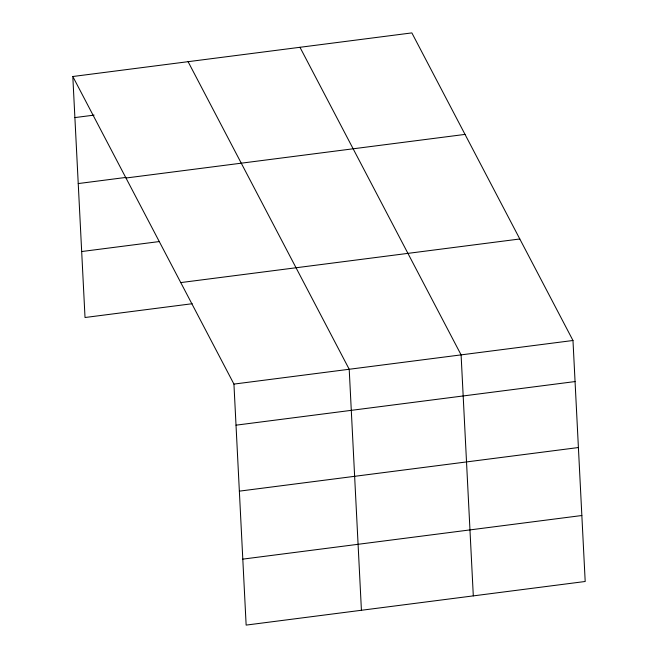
<?xml version="1.0" encoding="UTF-8"?>
<svg xmlns="http://www.w3.org/2000/svg" width="658" height="658" viewBox="0 0 658 658"><rect width="100%" height="100%" fill="white"/><g stroke="black" fill="none" stroke-linecap="round" stroke-linejoin="round"><path stroke-width="0.99" d="M72.808 76.509L411.859 32.9L572.978 340.49L585.192 581.491L246.141 625.1L233.935 384.091L72.808 76.509L85.022 317.51L192.202 303.725M74.889 117.585L94.102 115.117M78.236 183.566L125.76 177.446M125.982 178.014L465.025 134.405M81.674 251.537L159.54 241.527M180.761 282.586L519.812 238.986M233.935 384.091L572.978 340.49M236.016 425.175L575.059 381.566M239.356 491.148L578.407 447.539M242.802 559.127L581.845 515.518M299.974 47.294L461.094 354.876L473.308 595.885M188.089 61.679L349.209 369.27L361.423 610.27"/></g></svg>
